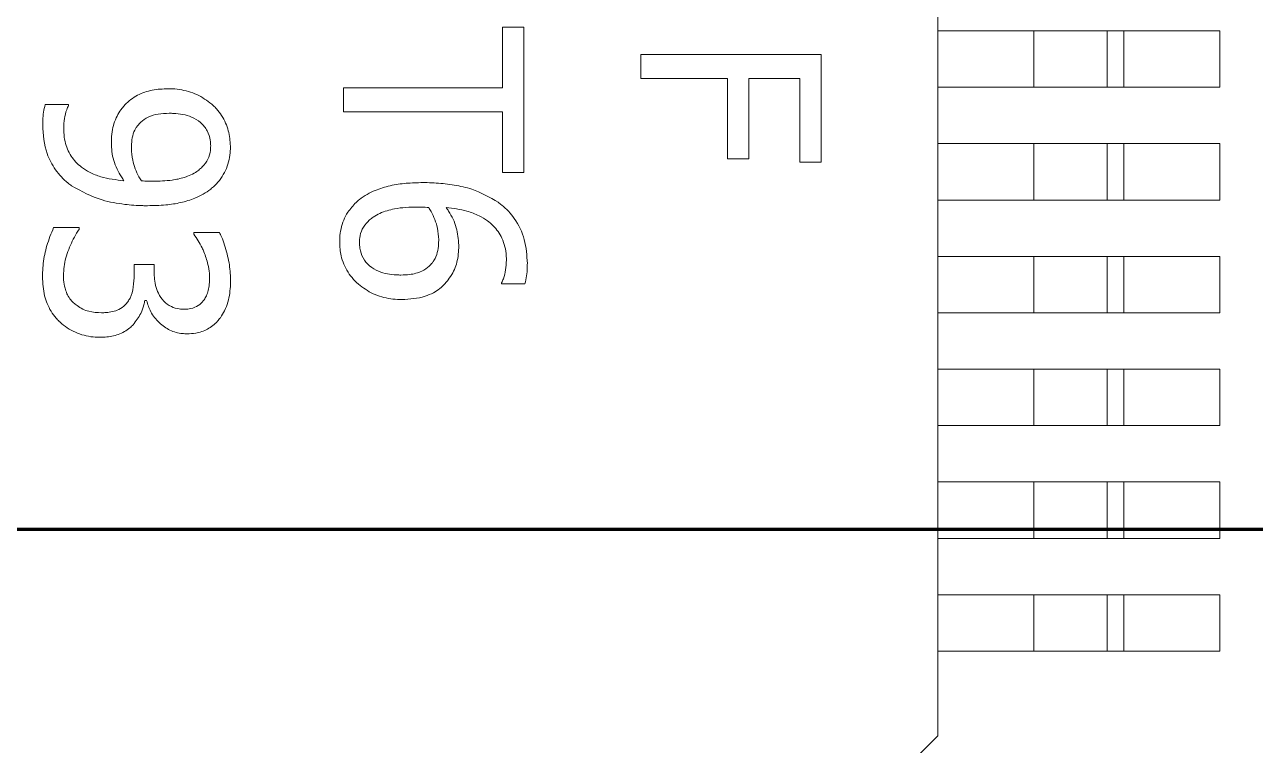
# Model space of a CAD drawing. Header units: millimetres. Extents: x 293 to 902, y 110 to 719.
# Drawn here: x 572.44 to 577.89, y 413.68 to 416.87 of the extents above; entities that cross this region are included whole.
import ezdxf

# ---------------------------------------------------------------- set-up
doc = ezdxf.new("R2010")
doc.units = ezdxf.units.MM
doc.linetypes.add('CENTERX2', pattern=[20.32, 12.7, -2.54, 2.54, -2.54])

msp = doc.modelspace()

# ---------------------------------------------------------------- linework, layer by layer
at = {"color": 7, "linetype": 'Continuous', "lineweight": 15}
for p, q in [((576.4864, 420.22), (576.4864, 413.72)), ((574.5577, 416.8608), (574.6523, 416.8608)), ((574.5577, 416.5924), (574.5577, 416.8608)), ((574.6523, 416.8608), (574.6523, 416.2177)), ((576.9114, 416.845), (576.4864, 416.845)), ((576.9114, 416.595), (576.9114, 416.845)), ((577.2364, 416.595), (577.2364, 416.845)), ((577.3114, 416.845), (577.3114, 416.595)), ((577.3114, 416.845), (577.7364, 416.845)), ((577.7364, 416.595), (577.7364, 416.845)), ((575.1695, 416.7408), (575.9695, 416.7408)), ((575.1695, 416.6345), (575.1695, 416.7408)), ((575.9695, 416.7408), (575.9695, 416.2624)), ((575.5546, 416.6345), (575.1695, 416.6345)), ((575.5546, 416.2779), (575.5546, 416.6345)), ((575.8749, 416.6345), (575.6493, 416.6345)), ((575.6493, 416.6345), (575.6493, 416.2779)), ((575.8749, 416.2624), (575.8749, 416.6345)), ((573.8523, 416.5924), (574.5577, 416.5924)), ((573.8523, 416.486), (573.8523, 416.5924)), ((576.4864, 416.595), (576.9114, 416.595)), ((577.7364, 416.595), (577.3114, 416.595)), ((572.5306, 416.5191), (572.6337, 416.5191)), ((572.6337, 416.5191), (572.6337, 416.5139)), ((574.5577, 416.486), (573.8523, 416.486)), ((574.5577, 416.2177), (574.5577, 416.486)), ((576.9114, 416.345), (576.4864, 416.345)), ((576.9114, 416.095), (576.9114, 416.345)), ((577.2364, 416.095), (577.2364, 416.345)), ((577.2364, 416.345), (577.3114, 416.345)), ((577.3114, 416.345), (577.3114, 416.095)), ((577.3114, 416.345), (577.7364, 416.345)), ((577.7364, 416.095), (577.7364, 416.345)), ((575.6493, 416.2779), (575.5546, 416.2779)), ((575.9695, 416.2624), (575.8749, 416.2624)), ((574.6523, 416.2177), (574.5577, 416.2177)), ((576.4864, 416.095), (576.9114, 416.095)), ((577.7364, 416.095), (577.3114, 416.095)), ((572.5676, 415.9726), (572.681, 415.9726)), ((572.681, 415.9726), (572.681, 415.9648)), ((573.1893, 415.9441), (573.1893, 415.9506)), ((573.1893, 415.9506), (573.3027, 415.9506)), ((576.9114, 415.845), (576.4864, 415.845)), ((576.9114, 415.595), (576.9114, 415.845)), ((577.2364, 415.595), (577.2364, 415.845)), ((577.3114, 415.845), (577.3114, 415.595)), ((577.3114, 415.845), (577.7364, 415.845)), ((577.7364, 415.595), (577.7364, 415.845)), ((572.9248, 415.7638), (572.9248, 415.8092)), ((572.9248, 415.8092), (573.0136, 415.8092)), ((573.0136, 415.8092), (573.0136, 415.7736)), ((574.5531, 415.723), (574.5531, 415.7275)), ((574.6562, 415.723), (574.5531, 415.723)), ((572.9799, 415.6497), (572.9721, 415.6497)), ((576.4864, 415.595), (576.9114, 415.595)), ((577.7364, 415.595), (577.3114, 415.595)), ((576.9114, 415.345), (576.4864, 415.345)), ((576.9114, 415.095), (576.9114, 415.345)), ((577.2364, 415.095), (577.2364, 415.345)), ((577.3114, 415.345), (577.3114, 415.095)), ((577.3114, 415.345), (577.7364, 415.345)), ((577.7364, 415.095), (577.7364, 415.345)), ((576.4864, 415.095), (576.9114, 415.095)), ((577.7364, 415.095), (577.3114, 415.095)), ((576.9114, 414.845), (576.4864, 414.845)), ((576.9114, 414.595), (576.9114, 414.845)), ((577.2364, 414.595), (577.2364, 414.845)), ((577.3114, 414.845), (577.3114, 414.595)), ((577.3114, 414.845), (577.7364, 414.845)), ((577.7364, 414.595), (577.7364, 414.845)), ((576.4864, 414.595), (576.9114, 414.595)), ((577.7364, 414.595), (577.3114, 414.595)), ((576.9114, 414.345), (576.4864, 414.345)), ((576.9114, 414.095), (576.9114, 414.345)), ((577.2364, 414.095), (577.2364, 414.345)), ((577.3114, 414.345), (577.3114, 414.095)), ((577.3114, 414.345), (577.7364, 414.345)), ((577.7364, 414.095), (577.7364, 414.345)), ((576.4864, 414.095), (576.9114, 414.095)), ((577.7364, 414.095), (577.3114, 414.095)), ((576.4864, 413.72), (576.2364, 413.47))]:
    msp.add_line(p, q, dxfattribs=at)
at = {"color": 20, "linetype": 'CENTERX2', "lineweight": 158, "ltscale": 3}
msp.add_line((435.2244, 414.6351), (759.5587, 414.6351), dxfattribs=at)
at = {"color": 7, "linetype": 'Continuous', "lineweight": 15, "flags": 128}
for points in [[(576.9114, 416.845), (576.9748, 416.845), (577.0357, 416.845), (577.0919, 416.845), (577.1412, 416.845), (577.1816, 416.845), (577.2116, 416.845), (577.2301, 416.845), (577.2364, 416.845)], [(577.2364, 416.845), (577.2378, 416.845), (577.2421, 416.845), (577.249, 416.845), (577.2583, 416.845), (577.2697, 416.845), (577.2827, 416.845), (577.2967, 416.845), (577.3114, 416.845)], [(577.2364, 416.595), (577.2301, 416.595), (577.2116, 416.595), (577.1816, 416.595), (577.1412, 416.595), (577.0919, 416.595), (577.0357, 416.595), (576.9748, 416.595), (576.9114, 416.595)], [(577.3114, 416.595), (577.2967, 416.595), (577.2827, 416.595), (577.2697, 416.595), (577.2583, 416.595), (577.249, 416.595), (577.2421, 416.595), (577.2378, 416.595), (577.2364, 416.595)], [(576.9114, 416.345), (576.9748, 416.345), (577.0357, 416.345), (577.0919, 416.345), (577.1412, 416.345), (577.1816, 416.345), (577.2116, 416.345), (577.2301, 416.345), (577.2364, 416.345)], [(577.2364, 416.095), (577.2301, 416.095), (577.2116, 416.095), (577.1816, 416.095), (577.1412, 416.095), (577.0919, 416.095), (577.0357, 416.095), (576.9748, 416.095), (576.9114, 416.095)], [(577.3114, 416.095), (577.2967, 416.095), (577.2827, 416.095), (577.2697, 416.095), (577.2583, 416.095), (577.249, 416.095), (577.2421, 416.095), (577.2378, 416.095), (577.2364, 416.095)], [(576.9114, 415.845), (576.9748, 415.845), (577.0357, 415.845), (577.0919, 415.845), (577.1412, 415.845), (577.1816, 415.845), (577.2116, 415.845), (577.2301, 415.845), (577.2364, 415.845)], [(577.2364, 415.845), (577.2378, 415.845), (577.2421, 415.845), (577.249, 415.845), (577.2583, 415.845), (577.2697, 415.845), (577.2827, 415.845), (577.2967, 415.845), (577.3114, 415.845)], [(577.2364, 415.595), (577.2301, 415.595), (577.2116, 415.595), (577.1816, 415.595), (577.1412, 415.595), (577.0919, 415.595), (577.0357, 415.595), (576.9748, 415.595), (576.9114, 415.595)], [(577.3114, 415.595), (577.2967, 415.595), (577.2827, 415.595), (577.2697, 415.595), (577.2583, 415.595), (577.249, 415.595), (577.2421, 415.595), (577.2378, 415.595), (577.2364, 415.595)], [(576.9114, 415.345), (576.9748, 415.345), (577.0357, 415.345), (577.0919, 415.345), (577.1412, 415.345), (577.1816, 415.345), (577.2116, 415.345), (577.2301, 415.345), (577.2364, 415.345)], [(577.2364, 415.345), (577.2378, 415.345), (577.2421, 415.345), (577.249, 415.345), (577.2583, 415.345), (577.2697, 415.345), (577.2827, 415.345), (577.2967, 415.345), (577.3114, 415.345)], [(577.2364, 415.095), (577.2301, 415.095), (577.2116, 415.095), (577.1816, 415.095), (577.1412, 415.095), (577.0919, 415.095), (577.0357, 415.095), (576.9748, 415.095), (576.9114, 415.095)], [(577.3114, 415.095), (577.2967, 415.095), (577.2827, 415.095), (577.2697, 415.095), (577.2583, 415.095), (577.249, 415.095), (577.2421, 415.095), (577.2378, 415.095), (577.2364, 415.095)], [(576.9114, 414.845), (576.9748, 414.845), (577.0357, 414.845), (577.0919, 414.845), (577.1412, 414.845), (577.1816, 414.845), (577.2116, 414.845), (577.2301, 414.845), (577.2364, 414.845)], [(577.2364, 414.845), (577.2378, 414.845), (577.2421, 414.845), (577.249, 414.845), (577.2583, 414.845), (577.2697, 414.845), (577.2827, 414.845), (577.2967, 414.845), (577.3114, 414.845)], [(577.2364, 414.595), (577.2301, 414.595), (577.2116, 414.595), (577.1816, 414.595), (577.1412, 414.595), (577.0919, 414.595), (577.0357, 414.595), (576.9748, 414.595), (576.9114, 414.595)], [(577.3114, 414.595), (577.2967, 414.595), (577.2827, 414.595), (577.2697, 414.595), (577.2583, 414.595), (577.249, 414.595), (577.2421, 414.595), (577.2378, 414.595), (577.2364, 414.595)], [(576.9114, 414.345), (576.9748, 414.345), (577.0357, 414.345), (577.0919, 414.345), (577.1412, 414.345), (577.1816, 414.345), (577.2116, 414.345), (577.2301, 414.345), (577.2364, 414.345)], [(577.2364, 414.345), (577.2378, 414.345), (577.2421, 414.345), (577.249, 414.345), (577.2583, 414.345), (577.2697, 414.345), (577.2827, 414.345), (577.2967, 414.345), (577.3114, 414.345)], [(577.2364, 414.095), (577.2301, 414.095), (577.2116, 414.095), (577.1816, 414.095), (577.1412, 414.095), (577.0919, 414.095), (577.0357, 414.095), (576.9748, 414.095), (576.9114, 414.095)], [(577.3114, 414.095), (577.2967, 414.095), (577.2827, 414.095), (577.2697, 414.095), (577.2583, 414.095), (577.249, 414.095), (577.2421, 414.095), (577.2378, 414.095), (577.2364, 414.095)]]:
    msp.add_lwpolyline(points, dxfattribs=at)
at = {"color": 7, "linetype": 'Continuous', "lineweight": 15}
for points, knots in [([(572.871, 416.5016), (572.8752, 416.5068), (572.8942, 416.53), (572.9377, 416.5625), (573.0049, 416.5855), (573.0517, 416.5875), (573.0752, 416.5885)], [0, 0, 0, 0, 0.087129, 0.390991, 0.694071, 1, 1, 1, 1]), ([(573.0752, 416.5885), (573.0819, 416.5884), (573.1154, 416.5878), (573.1622, 416.5792), (573.2242, 416.5543), (573.2555, 416.5296), (573.2762, 416.5133)], [0, 0, 0, 0, 0.091228, 0.459002, 0.641842, 1, 1, 1, 1]), ([(572.5196, 416.4283), (572.5197, 416.435), (572.5201, 416.4535), (572.5219, 416.4842), (572.5277, 416.5074), (572.5306, 416.5191)], [0, 0, 0, 0, 0.218159, 0.60642, 1, 1, 1, 1]), ([(572.6337, 416.5139), (572.6309, 416.5078), (572.6225, 416.4893), (572.6146, 416.4556), (572.6131, 416.428), (572.6123, 416.4141)], [0, 0, 0, 0, 0.195743, 0.592605, 1, 1, 1, 1]), ([(572.8236, 416.3473), (572.8238, 416.354), (572.8241, 416.374), (572.8288, 416.4178), (572.8446, 416.4645), (572.8647, 416.4928), (572.871, 416.5016)], [0, 0, 0, 0, 0.1218218, 0.365836, 0.8028143, 1, 1, 1, 1]), ([(572.9403, 416.4251), (572.9448, 416.4301), (572.9581, 416.4452), (572.9879, 416.4654), (573.0317, 416.478), (573.0633, 416.479), (573.0797, 416.4796)], [0, 0, 0, 0, 0.12936, 0.390414, 0.681988, 1, 1, 1, 1]), ([(573.0797, 416.4796), (573.0864, 416.4795), (573.12, 416.4789), (573.1698, 416.4706), (573.2208, 416.4404), (573.2503, 416.4042), (573.2625, 416.3666), (573.2635, 416.3436), (573.2638, 416.335)], [0, 0, 0, 0, 0.075875, 0.382738, 0.560266, 0.738541, 0.902213, 1, 1, 1, 1]), ([(573.2762, 416.5133), (573.2809, 416.5086), (573.3033, 416.4866), (573.3261, 416.4485), (573.3467, 416.3923), (573.3495, 416.3572), (573.3514, 416.3343)], [0, 0, 0, 0, 0.100687, 0.47249, 0.656227, 1, 1, 1, 1]), ([(572.6473, 416.158), (572.642, 416.1621), (572.6154, 416.1825), (572.5736, 416.227), (572.5267, 416.3139), (572.5223, 416.3848), (572.5196, 416.4283)], [0, 0, 0, 0, 0.06443, 0.324067, 0.58422, 1, 1, 1, 1]), ([(572.6123, 416.4141), (572.6124, 416.4074), (572.6128, 416.3874), (572.6189, 416.3443), (572.6415, 416.2883), (572.6837, 416.2444), (572.7297, 416.2156), (572.7919, 416.1905), (572.8445, 416.1846), (572.8794, 416.1807)], [0, 0, 0, 0, 0.050431, 0.151533, 0.32744, 0.496762, 0.602252, 0.736265, 1, 1, 1, 1]), ([(572.9125, 416.3233), (572.9126, 416.33), (572.913, 416.3487), (572.9167, 416.3795), (572.927, 416.4075), (572.9374, 416.4212), (572.9403, 416.4251)], [0, 0, 0, 0, 0.18608, 0.52259, 0.863096, 1, 1, 1, 1]), ([(572.8794, 416.1807), (572.8757, 416.1863), (572.8646, 416.2029), (572.8418, 416.244), (572.8254, 416.2954), (572.8241, 416.3349), (572.8236, 416.3473)], [0, 0, 0, 0, 0.112212, 0.336871, 0.791006, 1, 1, 1, 1]), ([(572.9566, 416.1801), (572.953, 416.1857), (572.9422, 416.2026), (572.929, 416.2335), (572.916, 416.2756), (572.9137, 416.3062), (572.9125, 416.3233)], [0, 0, 0, 0, 0.13199, 0.39655, 0.660804, 1, 1, 1, 1]), ([(573.2638, 416.335), (573.2636, 416.3283), (573.2628, 416.3082), (573.2536, 416.2743), (573.2341, 416.249), (573.2211, 416.237), (573.2185, 416.2345)], [0, 0, 0, 0, 0.176233, 0.532002, 0.90488, 1, 1, 1, 1]), ([(573.3514, 416.3343), (573.3512, 416.3277), (573.3506, 416.294), (573.3377, 416.2335), (573.3055, 416.1823), (573.2828, 416.16), (573.2794, 416.1567)], [0, 0, 0, 0, 0.1018327, 0.5138414, 0.927721, 1, 1, 1, 1]), ([(573.2185, 416.2345), (573.2134, 416.2301), (573.1926, 416.2123), (573.1494, 416.1942), (573.0831, 416.1798), (573.0358, 416.1788), (573.0071, 416.1781)], [0, 0, 0, 0, 0.089843, 0.366938, 0.615869, 1, 1, 1, 1]), ([(572.9831, 416.0698), (572.9765, 416.0699), (572.9431, 416.0701), (572.876, 416.0754), (572.7658, 416.0936), (572.6915, 416.134), (572.6473, 416.158)], [0, 0, 0, 0, 0.056876, 0.284638, 0.574778, 1, 1, 1, 1]), ([(573.0071, 416.1781), (573.0005, 416.1782), (572.9887, 416.1782), (572.9718, 416.179), (572.9616, 416.1797), (572.9566, 416.1801)], [0, 0, 0, 0, 0.395159, 0.697491, 1, 1, 1, 1]), ([(573.2794, 416.1567), (573.2744, 416.1523), (573.2493, 416.1299), (573.1993, 416.103), (573.1313, 416.082), (573.0602, 416.0715), (573.0106, 416.0704), (572.9831, 416.0698)], [0, 0, 0, 0, 0.063405, 0.319647, 0.52946, 0.738928, 1, 1, 1, 1]), ([(573.9081, 416.0841), (573.9131, 416.0886), (573.9381, 416.1111), (573.9887, 416.1383), (574.0595, 416.1603), (574.1305, 416.1707), (574.1792, 416.1717), (574.2037, 416.1723)], [0, 0, 0, 0, 0.063478, 0.320066, 0.537157, 0.766991, 1, 1, 1, 1]), ([(574.2037, 416.1723), (574.2104, 416.1722), (574.2304, 416.1721), (574.2771, 416.1702), (574.3434, 416.1625), (574.4389, 416.1419), (574.5002, 416.1066), (574.5382, 416.0848)], [0, 0, 0, 0, 0.057017, 0.171076, 0.399429, 0.627978, 1, 1, 1, 1]), ([(573.8355, 415.9078), (573.8356, 415.9144), (573.836, 415.9345), (573.8425, 415.9804), (573.8639, 416.037), (573.8951, 416.0702), (573.9081, 416.0841)], [0, 0, 0, 0, 0.102139, 0.306875, 0.709951, 1, 1, 1, 1]), ([(574.5382, 416.0848), (574.5436, 416.0808), (574.5706, 416.0607), (574.6171, 416.0097), (574.6605, 415.9201), (574.665, 415.8496), (574.6672, 415.8138)], [0, 0, 0, 0, 0.064277, 0.323719, 0.656941, 1, 1, 1, 1]), ([(573.9684, 416.007), (573.9735, 416.0112), (573.9961, 416.0299), (574.0345, 416.0454), (574.1001, 416.0621), (574.1455, 416.0632), (574.1797, 416.064)], [0, 0, 0, 0, 0.089887, 0.393284, 0.543235, 1, 1, 1, 1]), ([(574.1797, 416.064), (574.1864, 416.064), (574.1982, 416.0639), (574.215, 416.0629), (574.2252, 416.0623), (574.2303, 416.0621)], [0, 0, 0, 0, 0.395204, 0.69758, 1, 1, 1, 1]), ([(574.2303, 416.0621), (574.2337, 416.0563), (574.244, 416.0392), (574.2581, 416.0088), (574.2716, 415.9669), (574.2734, 415.9365), (574.2744, 415.9194)], [0, 0, 0, 0, 0.132381, 0.397572, 0.662977, 1, 1, 1, 1]), ([(574.5745, 415.828), (574.5744, 415.8347), (574.5737, 415.868), (574.5605, 415.924), (574.5248, 415.9743), (574.4883, 416.0057), (574.4497, 416.0287), (574.3886, 416.0517), (574.3385, 416.0581), (574.3074, 416.0621)], [0, 0, 0, 0, 0.050611, 0.253097, 0.424234, 0.508767, 0.617832, 0.763377, 1, 1, 1, 1]), ([(574.3074, 416.0621), (574.3111, 416.0565), (574.3298, 416.0287), (574.3572, 415.9744), (574.3612, 415.9214), (574.3632, 415.8954)], [0, 0, 0, 0, 0.112301, 0.564576, 1, 1, 1, 1]), ([(573.923, 415.9071), (573.9233, 415.9138), (573.9241, 415.934), (573.9339, 415.9678), (573.9532, 415.9929), (573.966, 416.0048), (573.9684, 416.007)], [0, 0, 0, 0, 0.177403, 0.535503, 0.913958, 1, 1, 1, 1]), ([(572.5183, 415.7541), (572.5184, 415.7608), (572.5188, 415.7942), (572.5249, 415.8408), (572.5408, 415.9076), (572.5567, 415.9463), (572.5676, 415.9726)], [0, 0, 0, 0, 0.0886968, 0.4445954, 0.6220665, 1, 1, 1, 1]), ([(572.681, 415.9648), (572.6772, 415.9593), (572.6583, 415.9317), (572.6388, 415.8888), (572.6161, 415.8264), (572.613, 415.7868), (572.611, 415.7606)], [0, 0, 0, 0, 0.091541, 0.4592, 0.642403, 1, 1, 1, 1]), ([(573.234, 415.865), (573.2313, 415.8711), (573.2239, 415.888), (573.2091, 415.9146), (573.1959, 415.9342), (573.1893, 415.9441)], [0, 0, 0, 0, 0.219784, 0.6085311, 1, 1, 1, 1]), ([(573.3027, 415.9506), (573.3057, 415.9446), (573.3207, 415.9146), (573.3338, 415.8694), (573.3486, 415.8057), (573.3507, 415.767), (573.352, 415.7418)], [0, 0, 0, 0, 0.092668, 0.464693, 0.649988, 1, 1, 1, 1]), ([(574.2744, 415.9194), (574.2742, 415.9128), (574.2737, 415.8935), (574.2697, 415.8616), (574.2589, 415.8337), (574.2489, 415.8202), (574.2465, 415.817)], [0, 0, 0, 0, 0.185273, 0.535003, 0.888786, 1, 1, 1, 1]), ([(573.2593, 415.7502), (573.2591, 415.7569), (573.2586, 415.777), (573.2516, 415.816), (573.2405, 415.8468), (573.234, 415.865)], [0, 0, 0, 0, 0.169476, 0.509295, 1, 1, 1, 1]), ([(573.9107, 415.7288), (573.906, 415.7336), (573.8919, 415.7478), (573.8638, 415.785), (573.8393, 415.8413), (573.8366, 415.8878), (573.8355, 415.9078)], [0, 0, 0, 0, 0.100469, 0.301931, 0.699613, 1, 1, 1, 1]), ([(574.1071, 415.7625), (574.1005, 415.7626), (574.0669, 415.7632), (574.0172, 415.771), (573.9665, 415.8009), (573.9371, 415.8371), (573.9243, 415.8749), (573.9234, 415.8985), (573.923, 415.9071)], [0, 0, 0, 0, 0.075797, 0.38224, 0.557344, 0.732818, 0.901696, 1, 1, 1, 1]), ([(574.3632, 415.8954), (574.3631, 415.8888), (574.3628, 415.8688), (574.3588, 415.8266), (574.3434, 415.7796), (574.3232, 415.751), (574.3159, 415.7405)], [0, 0, 0, 0, 0.121223, 0.364012, 0.768333, 1, 1, 1, 1]), ([(574.2465, 415.817), (574.2421, 415.812), (574.2287, 415.7969), (574.1958, 415.775), (574.1514, 415.7638), (574.12, 415.7629), (574.1071, 415.7625)], [0, 0, 0, 0, 0.1295046, 0.3908706, 0.7503778, 1, 1, 1, 1]), ([(574.5531, 415.7275), (574.5558, 415.7337), (574.564, 415.7524), (574.5726, 415.7861), (574.5739, 415.8139), (574.5745, 415.828)], [0, 0, 0, 0, 0.194016, 0.591282, 1, 1, 1, 1]), ([(574.6672, 415.8138), (574.6672, 415.8071), (574.6669, 415.7886), (574.6651, 415.7579), (574.6592, 415.7347), (574.6562, 415.723)], [0, 0, 0, 0, 0.2180806, 0.606139, 1, 1, 1, 1]), ([(572.611, 415.7606), (572.6112, 415.7539), (572.6118, 415.7349), (572.6185, 415.6995), (572.6325, 415.6634), (572.6501, 415.6452), (572.6557, 415.6394)], [0, 0, 0, 0, 0.151104, 0.43054, 0.815767, 1, 1, 1, 1]), ([(572.8963, 415.6433), (572.8999, 415.6489), (572.9126, 415.6688), (572.9228, 415.7105), (572.9241, 415.7456), (572.9248, 415.7638)], [0, 0, 0, 0, 0.159744, 0.562524, 1, 1, 1, 1]), ([(573.0136, 415.7736), (573.0137, 415.7669), (573.0144, 415.7355), (573.0249, 415.69), (573.0539, 415.6451), (573.087, 415.621), (573.1202, 415.6119), (573.14, 415.6111), (573.1478, 415.6108)], [0, 0, 0, 0, 0.084278, 0.397442, 0.572602, 0.749387, 0.901935, 1, 1, 1, 1]), ([(572.5922, 415.557), (572.5875, 415.5618), (572.5653, 415.5844), (572.5427, 415.6233), (572.522, 415.6855), (572.5198, 415.726), (572.5183, 415.7541)], [0, 0, 0, 0, 0.0927315, 0.4398299, 0.6114056, 1, 1, 1, 1]), ([(573.2347, 415.653), (573.2382, 415.6587), (573.246, 415.6715), (573.2538, 415.6948), (573.2584, 415.7217), (573.259, 415.7407), (573.2593, 415.7502)], [0, 0, 0, 0, 0.197177, 0.441454, 0.718463, 1, 1, 1, 1]), ([(573.352, 415.7418), (573.3519, 415.7351), (573.3517, 415.7151), (573.3477, 415.6683), (573.3341, 415.6164), (573.3131, 415.5834), (573.3066, 415.5732)], [0, 0, 0, 0, 0.112933, 0.339034, 0.79568, 1, 1, 1, 1]), ([(574.1117, 415.6536), (574.105, 415.6537), (574.0714, 415.6543), (574.0247, 415.6631), (573.9625, 415.6875), (573.9313, 415.7124), (573.9107, 415.7288)], [0, 0, 0, 0, 0.091208, 0.458883, 0.641666, 1, 1, 1, 1]), ([(574.3159, 415.7405), (574.3117, 415.7353), (574.2938, 415.7127), (574.2595, 415.6865), (574.1947, 415.6589), (574.1465, 415.6558), (574.1117, 415.6536)], [0, 0, 0, 0, 0.087113, 0.376184, 0.549976, 1, 1, 1, 1]), ([(572.9721, 415.6497), (572.9706, 415.6433), (572.966, 415.6238), (572.9535, 415.5851), (572.9327, 415.5583), (572.9202, 415.5421)], [0, 0, 0, 0, 0.165791, 0.497727, 1, 1, 1, 1]), ([(573.1588, 415.5019), (573.1521, 415.5021), (573.1263, 415.5029), (573.082, 415.5154), (573.0336, 415.5502), (572.9961, 415.5956), (572.985, 415.6327), (572.9799, 415.6497)], [0, 0, 0, 0, 0.080154, 0.310558, 0.538544, 0.78796, 1, 1, 1, 1]), ([(573.1478, 415.6108), (573.1545, 415.6111), (573.173, 415.6117), (573.2017, 415.6212), (573.2234, 415.6379), (573.2323, 415.6499), (573.2347, 415.653)], [0, 0, 0, 0, 0.199969, 0.553294, 0.883144, 1, 1, 1, 1]), ([(572.6557, 415.6394), (572.6609, 415.6351), (572.6809, 415.6184), (572.7226, 415.5977), (572.7612, 415.5961), (572.7802, 415.5953)], [0, 0, 0, 0, 0.148364, 0.580255, 1, 1, 1, 1]), ([(572.7802, 415.5953), (572.7869, 415.5954), (572.8127, 415.5959), (572.8507, 415.6042), (572.8819, 415.6252), (572.8928, 415.6389), (572.8963, 415.6433)], [0, 0, 0, 0, 0.153757, 0.5964, 0.872062, 1, 1, 1, 1]), ([(572.7724, 415.4864), (572.7658, 415.4865), (572.7321, 415.4872), (572.6718, 415.5006), (572.6198, 415.5315), (572.5961, 415.5534), (572.5922, 415.557)], [0, 0, 0, 0, 0.1011361, 0.5102262, 0.9197399, 1, 1, 1, 1]), ([(572.9202, 415.5421), (572.9155, 415.5374), (572.8968, 415.5189), (572.8551, 415.4961), (572.8079, 415.4871), (572.7802, 415.4865), (572.7724, 415.4864)], [0, 0, 0, 0, 0.123595, 0.48658, 0.856615, 1, 1, 1, 1]), ([(573.3066, 415.5732), (573.3026, 415.568), (573.2871, 415.5479), (573.2518, 415.5201), (573.2033, 415.5038), (573.1718, 415.5025), (573.1588, 415.5019)], [0, 0, 0, 0, 0.117515, 0.445979, 0.772144, 1, 1, 1, 1])]:
    msp.add_open_spline(points, degree=3, knots=knots, dxfattribs=at)

doc.saveas('drawing.dxf')
